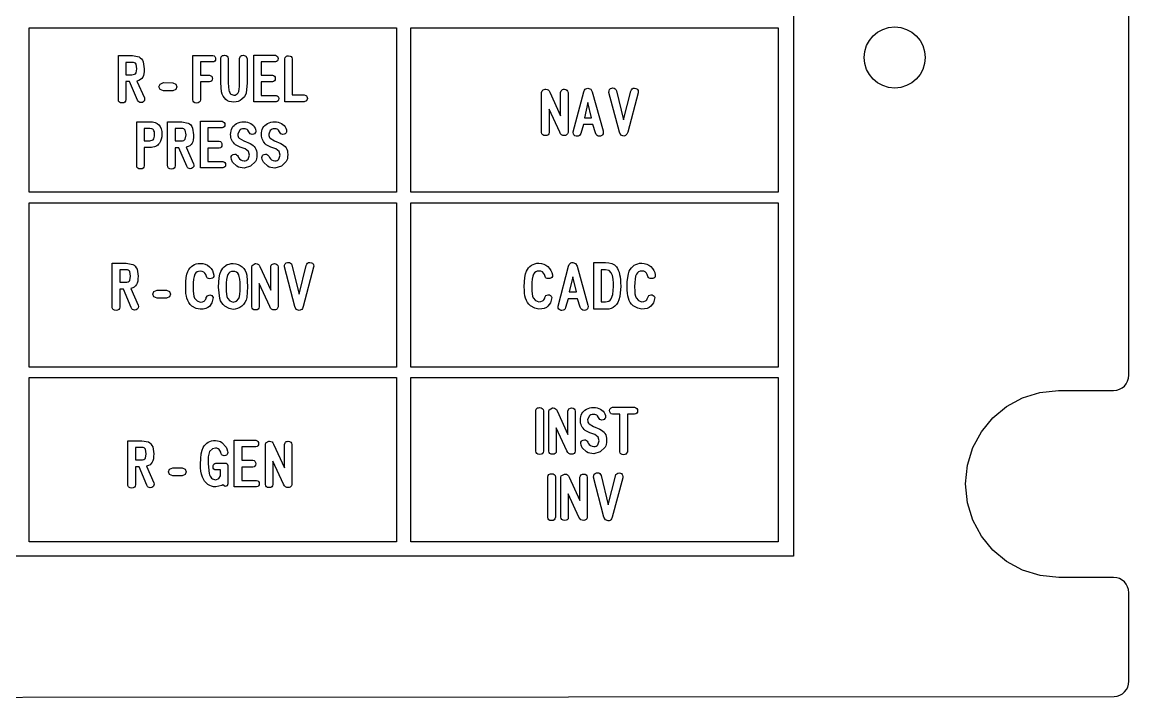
# Model space of a CAD drawing. Extents: x 80 to 225, y -79 to 78.
# Drawn here: x 152.5 to 225, y -78.6 to -34.4 of the extents above; entities that cross this region are included whole.
import ezdxf

# ---------------------------------------------------------------- set-up
doc = ezdxf.new("R2010")
doc.units = 0
doc.layers.add('LAYER_1', color=7, linetype='CONTINUOUS')

msp = doc.modelspace()

# ---------------------------------------------------------------- linework, layer by layer
at = {"layer": 'LAYER_1', "color": 250}
for points in [[(101.9357, 69.1187), (203.0161, 69.1187), (203.0161, -69.3472), (101.9357, -69.3472), (101.9357, 69.1187)], [(152.9571, -34.7687), (177.016, -34.7687), (177.016, -45.5231), (152.9571, -45.5231), (152.9571, -34.7687)], [(177.956, -34.7687), (202.015, -34.7687), (202.015, -45.5231), (177.956, -45.5231), (177.956, -34.7687)], [(152.9571, -46.2139), (177.016, -46.2139), (177.016, -56.9683), (152.9571, -56.9683), (152.9571, -46.2139)], [(177.956, -46.2139), (202.015, -46.2139), (202.015, -56.9683), (177.956, -56.9683), (177.956, -46.2139)], [(152.9571, -57.6593), (177.016, -57.6593), (177.016, -68.4135), (152.9571, -68.4135), (152.9571, -57.6593)], [(177.956, -57.6593), (202.015, -57.6593), (202.015, -68.4135), (177.956, -68.4135), (177.956, -57.6593)]]:
    msp.add_lwpolyline(points, close=True, dxfattribs=at)
msp.add_lwpolyline([(81.0136, -78.6218), (224.0136, -78.5346), (224.2092, -78.5078), (224.3906, -78.4454), (224.5541, -78.351), (224.6962, -78.2286), (224.813, -78.0819), (224.901, -77.9147), (224.9565, -77.7309), (224.9758, -77.5342), (224.9758, -71.7378), (224.9554, -71.5365), (224.897, -71.3489), (224.8046, -71.1789), (224.6824, -71.0306), (224.5343, -70.9082), (224.3644, -70.8157), (224.1769, -70.7572), (223.9758, -70.7368), (220.4778, -70.7365), (220.4778, -70.735), (220.3879, -70.7368), (219.1562, -70.6124), (218.0089, -70.256), (216.9706, -69.6921), (216.0659, -68.9453), (215.3194, -68.0403), (214.7558, -67.0016), (214.3995, -65.8538), (214.2753, -64.6215), (214.3992, -63.3905), (214.7546, -62.2438), (215.3169, -61.2059), (216.0617, -60.3013), (216.9644, -59.5545), (218.0006, -58.99), (219.1457, -58.6324), (220.3752, -58.506), (220.3914, -58.5058), (220.4779, -58.5072), (220.4778, -58.505), (223.9759, -58.505), (224.177, -58.4846), (224.3645, -58.4262), (224.5343, -58.3337), (224.6824, -58.2114), (224.8047, -58.0631), (224.897, -57.8932), (224.9554, -57.7054), (224.9758, -57.5041), (224.9758, 57.096)], dxfattribs=at)
at = {"layer": 'LAYER_1', "color": 7}
for points in [[(209.6378, -34.7056), (210.0408, -34.7462), (210.4162, -34.8628), (210.756, -35.0472), (211.0519, -35.2914), (211.2961, -35.5874), (211.4805, -35.9271), (211.5971, -36.3026), (211.6377, -36.7057), (211.5971, -37.1087), (211.4805, -37.4842), (211.2961, -37.8239), (211.0519, -38.1199), (210.7559, -38.3641), (210.4162, -38.5485), (210.0407, -38.6651), (209.6377, -38.7057), (209.2347, -38.665), (208.8593, -38.5485), (208.5196, -38.3641), (208.2236, -38.1199), (207.9793, -37.8239), (207.7949, -37.4841), (207.6783, -37.1087), (207.6377, -36.7057), (207.6783, -36.3026), (207.7949, -35.9272), (207.9793, -35.5874), (208.2235, -35.2914), (208.5195, -35.0472), (208.8593, -34.8628), (209.2347, -34.7463), (209.6378, -34.7056)], [(160.0437, -39.501), (159.5273, -38.2868), (159.2889, -38.285), (159.289, -39.4635), (159.2665, -39.5582), (159.2189, -39.6258), (159.1463, -39.6663), (159.0486, -39.6798), (158.935, -39.6663), (158.8543, -39.6258), (158.8263, -39.5954), (158.8065, -39.5582), (158.795, -39.5143), (158.7918, -39.4635), (158.7919, -36.5844), (159.7137, -36.5844), (160.142, -36.6665), (160.2285, -36.7226), (160.304, -36.7955), (160.3684, -36.8855), (160.4217, -36.9926), (160.4884, -37.4415), (160.4824, -37.6152), (160.4643, -37.7647), (160.434, -37.8899), (160.3918, -37.9908), (160.328, -38.0804), (160.243, -38.1537), (160.137, -38.2107), (160.0098, -38.2514), (160.008, -38.2456), (160.4961, -39.3408), (160.5069, -39.4248), (160.4979, -39.5019), (160.4707, -39.5636), (160.4254, -39.61), (160.3619, -39.641), (160.2634, -39.6575), (160.1925, -39.6477), (160.1323, -39.6184), (160.0827, -39.5695), (160.0437, -39.501)], [(164.1603, -36.9984), (164.1603, -37.8641), (164.7603, -37.8641), (164.8531, -37.8978), (164.8941, -37.932), (164.9236, -37.975), (164.9415, -38.0269), (164.9478, -38.0874), (164.9369, -38.1776), (164.9021, -38.2437), (164.8432, -38.2857), (164.7603, -38.3035), (164.1603, -38.3034), (164.1603, -39.4769), (164.1395, -39.569), (164.0905, -39.6344), (164.0131, -39.6731), (163.9072, -39.6854), (163.8067, -39.6717), (163.7326, -39.6324), (163.6848, -39.5675), (163.6631, -39.4769), (163.6632, -36.5717), (164.9709, -36.5717), (165.0635, -36.6017), (165.1045, -36.636), (165.1341, -36.6798), (165.1522, -36.733), (165.1589, -36.7957), (165.1471, -36.8823), (165.1118, -36.9449), (165.0529, -36.9836), (164.9707, -36.9984), (164.1603, -36.9984)], [(167.1537, -39.0466), (167.0494, -39.2717), (166.8816, -39.4413), (166.769, -39.5219), (166.6437, -39.5795), (166.5055, -39.6141), (166.3546, -39.6256), (166.1963, -39.6152), (166.057, -39.5841), (165.9364, -39.5324), (165.8346, -39.4598), (165.7339, -39.354), (165.6512, -39.234), (165.5867, -39.0998), (165.5403, -38.9512), (165.492, -38.3614), (165.4922, -36.765), (165.5237, -36.6628), (165.562, -36.618), (165.6116, -36.5856), (165.6725, -36.5658), (165.745, -36.5586), (165.8402, -36.5707), (165.9129, -36.6091), (165.9631, -36.6739), (165.991, -36.7651), (165.9911, -38.3593), (166.0013, -38.6281), (166.032, -38.8422), (166.0551, -38.9288), (166.0832, -39.0017), (166.1165, -39.0609), (166.155, -39.1064), (166.347, -39.1768), (166.4333, -39.1675), (166.5099, -39.1377), (166.5767, -39.0874), (166.6336, -39.0166), (166.6738, -38.9226), (166.7024, -38.7817), (166.7195, -38.5939), (166.7252, -38.3593), (166.7253, -36.765), (166.7589, -36.6628), (166.7972, -36.618), (166.8472, -36.5856), (166.9087, -36.5658), (166.982, -36.5586), (167.1416, -36.6163), (167.2223, -36.7651), (167.2224, -38.3614), (167.1537, -39.0466)], [(167.6522, -39.6054), (167.6522, -36.5527), (169.0785, -36.5527), (169.156, -36.5913), (169.2112, -36.6403), (169.2442, -36.6996), (169.2552, -36.769), (169.2443, -36.8535), (169.2112, -36.9171), (169.156, -36.9597), (169.0785, -36.9813), (168.1493, -36.9811), (168.1493, -37.8565), (168.8815, -37.8565), (168.9604, -37.8808), (169.0168, -37.9281), (169.0507, -37.9982), (169.062, -38.0912), (169.0507, -38.1764), (169.0168, -38.2403), (168.9603, -38.2827), (168.8814, -38.3035), (168.1493, -38.3034), (168.1493, -39.1883), (169.1212, -39.1883), (169.1988, -39.2077), (169.2542, -39.2485), (169.2873, -39.311), (169.2984, -39.395), (169.2873, -39.4799), (169.2542, -39.5433), (169.1989, -39.5851), (169.1217, -39.6054), (167.6522, -39.6054)], [(169.6826, -39.6054), (169.6826, -36.8007), (169.7161, -36.6984), (169.7521, -36.6537), (169.7989, -36.6217), (169.8564, -36.6025), (169.9246, -36.5961), (170.032, -36.6081), (170.1102, -36.6462), (170.1593, -36.7104), (170.1795, -36.8007), (170.1797, -39.1526), (170.9583, -39.1526), (171.0643, -39.1846), (171.1108, -39.2191), (171.1443, -39.2635), (171.1649, -39.3177), (171.1724, -39.3816), (171.1133, -39.5354), (170.9582, -39.6054), (169.6826, -39.6054)], [(159.9482, -37.1337), (159.9034, -37.0874), (159.8509, -37.0542), (159.7908, -37.0343), (159.7231, -37.0276), (159.289, -37.0276), (159.289, -37.8324), (159.6615, -37.8324), (159.7611, -37.8252), (159.8425, -37.8034), (159.9055, -37.7673), (159.95, -37.7168), (160.0021, -37.4415), (159.9482, -37.1337)], [(161.7421, -38.8806), (161.524, -38.7968), (161.4477, -38.6162), (161.5202, -38.4445), (161.742, -38.3518), (162.3511, -38.3574), (162.5538, -38.4491), (162.6193, -38.6239), (162.5506, -38.8024), (162.351, -38.8806), (161.7421, -38.8806)], [(187.6995, -41.6001), (186.9996, -40.082), (186.9996, -41.6109), (186.9824, -41.7032), (186.9362, -41.7685), (186.8612, -41.8066), (186.7573, -41.8174), (186.6561, -41.8024), (186.5814, -41.7629), (186.5331, -41.699), (186.5113, -41.6103), (186.5115, -38.9892), (186.5374, -38.8978), (186.572, -38.8557), (186.6176, -38.823), (186.6743, -38.7997), (186.7421, -38.7859), (186.7853, -38.782), (186.8743, -38.7945), (186.948, -38.832), (187.0064, -38.8944), (187.0497, -38.9816), (187.7573, -40.52), (187.7573, -38.9924), (187.7928, -38.8883), (187.8303, -38.8426), (187.8778, -38.8096), (187.9355, -38.7894), (188.0033, -38.782), (188.0959, -38.7944), (188.1668, -38.8336), (188.216, -38.8996), (188.2435, -38.9924), (188.2436, -41.6109), (188.2098, -41.7094), (188.1745, -41.7547), (188.1294, -41.7877), (188.0749, -41.8086), (188.0109, -41.8174), (187.9054, -41.8088), (187.8183, -41.7697), (187.7497, -41.7001), (187.6995, -41.6001)], [(190.0355, -41.64), (189.8607, -41.0971), (189.2479, -41.0971), (189.0802, -41.6763), (189.0377, -41.7561), (188.9829, -41.8131), (188.9156, -41.8474), (188.836, -41.8588), (188.7769, -41.853), (188.6914, -41.824), (188.6302, -41.7763), (188.5934, -41.7096), (188.5811, -41.6242), (188.5868, -41.5721), (189.2684, -38.9587), (189.3204, -38.8418), (189.3644, -38.7891), (189.4164, -38.751), (189.4762, -38.7275), (189.5441, -38.7184), (189.731, -38.7845), (189.827, -38.9587), (190.5346, -41.5033), (190.5498, -41.6057), (190.5388, -41.6927), (190.5055, -41.762), (190.45, -41.8136), (190.3724, -41.8474), (190.2923, -41.8588), (190.2101, -41.8451), (190.1399, -41.804), (190.0816, -41.7356), (190.0355, -41.64)], [(192.1505, -41.6001), (192.0983, -41.7228), (192.0561, -41.7775), (192.0074, -41.8171), (191.9524, -41.8417), (191.8911, -41.8511), (191.7016, -41.7825), (191.6063, -41.5995), (190.9249, -38.9962), (190.9316, -38.8845), (190.9667, -38.7993), (191.0302, -38.7403), (191.1219, -38.7076), (191.181, -38.702), (191.2613, -38.7133), (191.3268, -38.7473), (191.3775, -38.8039), (191.4137, -38.8831), (191.8836, -40.7881), (192.3553, -38.9103), (192.3918, -38.8215), (192.4434, -38.7582), (192.51, -38.7202), (192.5916, -38.7076), (192.692, -38.7243), (192.7566, -38.7548), (192.8027, -38.8015), (192.8303, -38.8646), (192.8395, -38.9441), (192.8319, -39.0224), (192.1505, -41.6001)], [(189.5482, -39.6562), (189.3168, -40.6446), (189.7845, -40.6446), (189.5482, -39.6562)], [(161.4756, -42.3169), (161.4264, -42.3829), (161.3688, -42.44), (161.3029, -42.4883), (161.2288, -42.5278), (161.1464, -42.5585), (161.0558, -42.5805), (160.957, -42.5936), (160.85, -42.598), (160.4884, -42.598), (160.4884, -43.7925), (160.4691, -43.8838), (160.4207, -43.9489), (160.3434, -43.988), (160.2372, -44.001), (160.1332, -43.988), (160.0575, -43.949), (160.0101, -43.8838), (159.9911, -43.7925), (159.9911, -40.9129), (160.8279, -40.9129), (161.0273, -40.9253), (161.1972, -40.9625), (161.3378, -41.0245), (161.4488, -41.1113), (161.5331, -41.226), (161.5933, -41.3721), (161.6294, -41.5496), (161.6414, -41.7584), (161.6311, -41.9055), (161.6, -42.0477), (161.5481, -42.1848), (161.4756, -42.3169)], [(163.2695, -43.8292), (162.7533, -42.6153), (162.5148, -42.6133), (162.5148, -43.7918), (162.4923, -43.8865), (162.4448, -43.9541), (162.3722, -43.9946), (162.2745, -44.0081), (162.1609, -43.9946), (162.0801, -43.9541), (162.0521, -43.9237), (162.0324, -43.8865), (162.0209, -43.8426), (162.0177, -43.7918), (162.0177, -40.9129), (162.9395, -40.9129), (163.3679, -40.9948), (163.4545, -41.0508), (163.53, -41.1238), (163.5943, -41.2137), (163.6476, -41.3209), (163.7143, -41.7698), (163.7083, -41.9435), (163.6901, -42.093), (163.6599, -42.2182), (163.6177, -42.3191), (163.5538, -42.4087), (163.4689, -42.482), (163.3629, -42.539), (163.2357, -42.5797), (163.234, -42.5739), (163.722, -43.6691), (163.7328, -43.7531), (163.7237, -43.8302), (163.6966, -43.8919), (163.6513, -43.9382), (163.5878, -43.9693), (163.4893, -43.9858), (163.4184, -43.976), (163.3582, -43.9467), (163.3085, -43.8978), (163.2695, -43.8292)], [(164.1613, -43.9337), (164.1613, -40.881), (165.5878, -40.881), (165.6652, -40.9197), (165.7204, -40.9687), (165.7534, -41.0279), (165.7644, -41.0973), (165.7534, -41.1817), (165.7204, -41.2453), (165.6652, -41.288), (165.5877, -41.3096), (164.6583, -41.3094), (164.6583, -42.1849), (165.3908, -42.1849), (165.4696, -42.2092), (165.526, -42.2564), (165.5599, -42.3265), (165.5712, -42.4195), (165.56, -42.5046), (165.5261, -42.5685), (165.4696, -42.611), (165.3906, -42.6318), (164.6583, -42.6317), (164.6583, -43.5166), (165.6303, -43.5166), (165.7079, -43.536), (165.7633, -43.5768), (165.7965, -43.6393), (165.8076, -43.7233), (165.7966, -43.8082), (165.7634, -43.8716), (165.7081, -43.9134), (165.6309, -43.9337), (164.1613, -43.9337)], [(167.7657, -43.5242), (167.449, -43.8237), (167.03, -43.9412), (166.8882, -43.9338), (166.7612, -43.9117), (166.6489, -43.875), (166.5514, -43.8237), (166.2679, -43.5612), (166.1954, -43.373), (166.175, -43.2541), (166.1841, -43.1816), (166.2113, -43.1227), (166.2566, -43.0773), (166.32, -43.0455), (166.4077, -43.0303), (166.4752, -43.0395), (166.5364, -43.0671), (166.5915, -43.1132), (166.6404, -43.1779), (166.6645, -43.2408), (166.727, -43.3396), (166.8084, -43.4101), (166.9086, -43.4523), (167.0275, -43.4664), (167.1045, -43.4595), (167.1733, -43.4388), (167.2339, -43.4044), (167.2862, -43.3564), (167.3778, -43.0882), (167.3072, -42.8497), (167.0911, -42.6857), (166.7669, -42.5689), (166.4617, -42.4124), (166.3871, -42.349), (166.3224, -42.2799), (166.2677, -42.2053), (166.2229, -42.125), (166.1881, -42.039), (166.1632, -41.9475), (166.1483, -41.8504), (166.1433, -41.7476), (166.1495, -41.6262), (166.168, -41.5139), (166.1989, -41.4107), (166.242, -41.3165), (166.2975, -41.2314), (166.3653, -41.1554), (166.4455, -41.0884), (166.538, -41.0304), (166.6443, -40.9815), (166.7579, -40.9466), (166.8788, -40.9255), (167.0072, -40.9185), (167.1307, -40.9254), (167.2475, -40.9461), (167.3578, -40.9805), (167.4617, -41.0286), (167.5523, -41.0884), (167.6304, -41.1602), (167.6957, -41.2438), (167.7484, -41.3394), (167.7726, -41.3953), (167.7744, -41.4029), (167.7712, -41.3953), (167.7801, -41.4215), (167.7935, -41.5111), (167.7837, -41.5855), (167.754, -41.6458), (167.7045, -41.6918), (167.6352, -41.7234), (167.5532, -41.738), (167.4826, -41.7273), (167.4213, -41.6951), (167.3696, -41.6416), (167.3275, -41.5669), (167.2646, -41.4531), (167.2231, -41.4165), (167.1677, -41.3902), (167.0983, -41.3745), (167.0148, -41.3692), (166.92, -41.3761), (166.8384, -41.3968), (166.7699, -41.4312), (166.7147, -41.4792), (166.6219, -41.7303), (166.624, -41.8099), (166.6396, -41.881), (166.6688, -41.9433), (166.7116, -41.9968), (167.0072, -42.1665), (167.423, -42.3411), (167.5269, -42.3932), (167.6169, -42.456), (167.6931, -42.5296), (167.7554, -42.6139), (167.8038, -42.7089), (167.8384, -42.8146), (167.8591, -42.9311), (167.866, -43.0582), (167.8597, -43.2029), (167.8409, -43.3287), (167.8095, -43.4358), (167.7657, -43.5242)], [(169.7846, -43.5242), (169.4679, -43.8237), (169.0489, -43.9412), (168.9071, -43.9338), (168.7801, -43.9117), (168.6678, -43.875), (168.5703, -43.8237), (168.2868, -43.5612), (168.2143, -43.373), (168.1939, -43.2541), (168.2031, -43.1816), (168.2303, -43.1227), (168.2755, -43.0773), (168.3389, -43.0455), (168.4266, -43.0303), (168.4941, -43.0395), (168.5553, -43.0671), (168.6104, -43.1132), (168.6593, -43.1779), (168.6834, -43.2408), (168.7459, -43.3396), (168.8273, -43.4101), (168.9275, -43.4523), (169.0464, -43.4664), (169.1234, -43.4595), (169.1922, -43.4388), (169.2528, -43.4044), (169.3051, -43.3564), (169.3967, -43.0882), (169.3261, -42.8497), (169.11, -42.6857), (168.7858, -42.5689), (168.4806, -42.4124), (168.406, -42.349), (168.3413, -42.2799), (168.2866, -42.2053), (168.2418, -42.125), (168.207, -42.039), (168.1821, -41.9475), (168.1672, -41.8504), (168.1622, -41.7476), (168.1684, -41.6262), (168.1869, -41.5139), (168.2178, -41.4107), (168.2609, -41.3165), (168.3164, -41.2314), (168.3842, -41.1554), (168.4644, -41.0884), (168.5569, -41.0304), (168.6632, -40.9815), (168.7768, -40.9466), (168.8977, -40.9255), (169.0261, -40.9185), (169.1496, -40.9254), (169.2664, -40.9461), (169.3767, -40.9805), (169.4806, -41.0286), (169.5712, -41.0884), (169.6493, -41.1602), (169.7146, -41.2438), (169.7673, -41.3394), (169.7915, -41.3953), (169.7933, -41.4029), (169.7901, -41.3953), (169.799, -41.4215), (169.8124, -41.5111), (169.8026, -41.5855), (169.7729, -41.6458), (169.7234, -41.6918), (169.6541, -41.7234), (169.5721, -41.738), (169.5015, -41.7273), (169.4402, -41.6951), (169.3885, -41.6416), (169.3464, -41.5669), (169.2835, -41.4531), (169.2419, -41.4165), (169.1865, -41.3902), (169.1172, -41.3745), (169.0337, -41.3692), (168.9389, -41.3761), (168.8573, -41.3968), (168.7888, -41.4312), (168.7336, -41.4792), (168.6408, -41.7303), (168.6429, -41.8099), (168.6585, -41.881), (168.6877, -41.9433), (168.7305, -41.9968), (169.0261, -42.1665), (169.4419, -42.3411), (169.5458, -42.3932), (169.6359, -42.456), (169.712, -42.5296), (169.7743, -42.6139), (169.8227, -42.7089), (169.8573, -42.8146), (169.878, -42.9311), (169.8849, -43.0582), (169.8786, -43.2029), (169.8598, -43.3287), (169.8284, -43.4358), (169.7846, -43.5242)], [(161.1462, -41.5644), (161.1233, -41.498), (161.0897, -41.4439), (161.0455, -41.402), (160.9911, -41.3725), (160.8461, -41.3578), (160.4884, -41.3578), (160.4884, -42.155), (160.8539, -42.155), (161.0712, -42.0895), (161.1121, -42.0234), (161.1413, -41.9463), (161.1588, -41.858), (161.1646, -41.7584), (161.1462, -41.5644)], [(163.174, -41.462), (163.1293, -41.4157), (163.0768, -41.3825), (163.0167, -41.3626), (162.949, -41.3559), (162.5148, -41.3559), (162.5148, -42.1607), (162.8875, -42.1607), (162.987, -42.1535), (163.0684, -42.1317), (163.1314, -42.0956), (163.1759, -42.0451), (163.228, -41.7698), (163.174, -41.462)], [(159.6349, -53.0802), (159.1188, -51.8659), (158.8802, -51.8641), (158.8802, -53.0427), (158.8577, -53.1373), (158.8102, -53.2048), (158.7376, -53.2453), (158.6399, -53.2588), (158.5263, -53.2453), (158.4455, -53.2048), (158.4175, -53.1744), (158.3978, -53.1373), (158.3863, -53.0934), (158.3831, -53.0427), (158.3832, -50.1635), (159.3049, -50.1635), (159.7333, -50.2457), (159.8199, -50.3018), (159.8954, -50.3747), (159.9597, -50.4646), (160.013, -50.5717), (160.0797, -51.0205), (160.0737, -51.1943), (160.0555, -51.3438), (160.0253, -51.469), (159.9831, -51.5698), (159.9192, -51.6594), (159.8343, -51.7328), (159.7283, -51.7898), (159.6011, -51.8304), (159.5994, -51.8247), (160.0874, -52.92), (160.0982, -53.004), (160.0892, -53.0811), (160.062, -53.1428), (160.0167, -53.189), (159.9532, -53.22), (159.8547, -53.2365), (159.7839, -53.2267), (159.7236, -53.1974), (159.674, -53.1486), (159.6349, -53.0802)], [(159.5395, -50.7128), (159.4947, -50.6665), (159.4422, -50.6334), (159.3821, -50.6135), (159.3144, -50.6068), (158.8802, -50.6067), (158.8802, -51.4115), (159.2527, -51.4115), (159.3524, -51.4043), (159.4338, -51.3825), (159.4968, -51.3464), (159.5413, -51.2958), (159.5934, -51.0205), (159.5395, -50.7128)], [(164.7528, -52.9962), (164.6454, -53.0776), (164.5099, -53.1359), (164.3464, -53.1708), (164.1545, -53.1825), (163.8958, -53.1305), (163.6015, -52.9721), (163.4957, -52.8666), (163.407, -52.7476), (163.3355, -52.6152), (163.2811, -52.4693), (163.2447, -52.3208), (163.2192, -52.149), (163.2046, -51.954), (163.201, -51.7358), (163.2105, -51.397), (163.2369, -51.1131), (163.2803, -50.884), (163.3409, -50.7097), (163.4074, -50.5857), (163.4839, -50.4782), (163.5703, -50.3873), (163.6667, -50.313), (163.7731, -50.2552), (163.8895, -50.2139), (164.016, -50.1892), (164.1526, -50.1809), (164.3235, -50.1947), (164.4801, -50.2363), (164.6226, -50.3055), (164.7508, -50.4026), (164.8604, -50.5217), (164.946, -50.652), (165.0074, -50.7935), (165.0445, -50.9461), (165.0394, -51.0428), (165.0025, -51.1079), (164.9479, -51.1544), (164.8757, -51.1823), (164.7858, -51.1916), (164.7011, -51.1826), (164.6351, -51.1558), (164.5877, -51.1111), (164.5588, -51.0485), (164.5213, -50.9164), (164.4641, -50.8224), (164.3851, -50.7542), (164.2844, -50.7117), (164.1622, -50.6951), (164.0464, -50.7047), (163.9486, -50.7408), (163.8687, -50.8033), (163.8068, -50.8922), (163.7555, -51.031), (163.7187, -51.2179), (163.6966, -51.4528), (163.6892, -51.7358), (163.6952, -51.9791), (163.713, -52.18), (163.7426, -52.3386), (163.7839, -52.4547), (163.9441, -52.6314), (164.1507, -52.7133), (164.291, -52.6976), (164.402, -52.6504), (164.4466, -52.615), (164.4839, -52.5718), (164.5139, -52.5206), (164.5366, -52.4616), (164.5404, -52.4693), (164.5474, -52.4191), (164.6186, -52.2964), (164.7711, -52.2443), (164.846, -52.2548), (164.9104, -52.2868), (164.9642, -52.3402), (165.0076, -52.4152), (164.9199, -52.7694), (164.7528, -52.9962)], [(166.8804, -52.9835), (166.7358, -53.0756), (166.592, -53.1414), (166.449, -53.1809), (166.3069, -53.194), (166.0482, -53.1419), (165.7539, -52.9835), (165.648, -52.878), (165.5594, -52.7591), (165.4878, -52.6267), (165.4335, -52.4808), (165.3515, -51.7466), (165.3618, -51.4082), (165.3888, -51.1244), (165.4326, -50.8951), (165.4932, -50.7205), (165.5595, -50.5965), (165.6359, -50.489), (165.7223, -50.3981), (165.8188, -50.3238), (165.9253, -50.266), (166.0418, -50.2247), (166.1684, -50.2), (166.305, -50.1917), (166.4757, -50.2054), (166.632, -50.2469), (166.7739, -50.3163), (166.9013, -50.4134), (167.0064, -50.5269), (167.0907, -50.6554), (167.1541, -50.7989), (167.1969, -50.957), (167.2382, -51.7243), (167.1988, -52.4102), (167.151, -52.5947), (167.082, -52.7517), (166.9918, -52.8813), (166.8804, -52.9835)], [(166.6739, -50.9277), (166.6089, -50.8334), (166.5274, -50.765), (166.4293, -50.7226), (166.3145, -50.706), (166.1987, -50.7155), (166.1009, -50.7517), (166.0211, -50.8144), (165.9592, -50.9037), (165.9079, -51.0421), (165.8711, -51.2289), (165.849, -51.4639), (165.8416, -51.7472), (165.8474, -51.9906), (165.8649, -52.1915), (165.8939, -52.3501), (165.9344, -52.4662), (166.0959, -52.6429), (166.3031, -52.7248), (166.5231, -52.6485), (166.689, -52.4731), (166.7266, -52.3572), (166.7523, -52.1936), (166.7663, -51.9822), (166.7684, -51.723), (166.7601, -51.4376), (166.7414, -51.21), (166.7127, -51.04), (166.6739, -50.9277)], [(168.7118, -53.0135), (168.0119, -51.4953), (168.0119, -53.0242), (167.9947, -53.1166), (167.9485, -53.1819), (167.8735, -53.22), (167.7696, -53.2309), (167.6684, -53.2158), (167.5937, -53.1763), (167.5454, -53.1123), (167.5236, -53.0236), (167.5238, -50.4025), (167.5497, -50.3111), (167.7544, -50.1992), (167.7976, -50.1955), (167.8867, -50.208), (167.9604, -50.2454), (168.0188, -50.3078), (168.062, -50.3951), (168.7696, -51.9335), (168.7696, -50.4058), (168.8051, -50.3016), (168.8427, -50.256), (168.8902, -50.2231), (168.9478, -50.2029), (169.0156, -50.1955), (169.1082, -50.2079), (169.1791, -50.247), (169.2283, -50.313), (169.2558, -50.4059), (169.2559, -53.0242), (169.2221, -53.1227), (169.1868, -53.1681), (169.1417, -53.2012), (169.0872, -53.2221), (169.0232, -53.2309), (168.9177, -53.2223), (168.8306, -53.1832), (168.762, -53.1136), (168.7118, -53.0135)], [(170.8946, -53.0135), (170.8425, -53.1361), (170.8003, -53.1909), (170.7516, -53.2306), (170.6966, -53.2551), (170.6353, -53.2646), (170.4458, -53.1958), (170.3505, -53.0129), (169.6691, -50.4096), (169.6758, -50.298), (169.7109, -50.2127), (169.7744, -50.1538), (169.8661, -50.1211), (169.9252, -50.1153), (170.0055, -50.1266), (170.071, -50.1606), (170.1217, -50.2173), (170.1579, -50.2966), (170.6277, -52.2016), (171.0994, -50.3238), (171.1359, -50.235), (171.1875, -50.1716), (171.2541, -50.1337), (171.3358, -50.1211), (171.4362, -50.1376), (171.5008, -50.1681), (171.5469, -50.2149), (171.5745, -50.278), (171.5837, -50.3576), (171.5761, -50.4357), (170.8946, -53.0135)], [(186.9292, -52.9859), (186.8218, -53.0673), (186.6863, -53.1256), (186.5227, -53.1606), (186.3308, -53.1723), (186.0721, -53.1202), (185.7778, -52.9619), (185.672, -52.8564), (185.5833, -52.7374), (185.5118, -52.605), (185.4574, -52.4591), (185.421, -52.3106), (185.3955, -52.1388), (185.3809, -51.9438), (185.3773, -51.7256), (185.3867, -51.3868), (185.4132, -51.1029), (185.4566, -50.8738), (185.5172, -50.6995), (185.5837, -50.5755), (185.6602, -50.468), (185.7466, -50.3771), (185.843, -50.3028), (185.9494, -50.245), (186.0659, -50.2037), (186.1923, -50.179), (186.3289, -50.1707), (186.4997, -50.1845), (186.6564, -50.2261), (186.7988, -50.2954), (186.9271, -50.3925), (187.0368, -50.5115), (187.1224, -50.6418), (187.1838, -50.7832), (187.2208, -50.9359), (187.2157, -51.0326), (187.1788, -51.0976), (187.1242, -51.1441), (187.052, -51.172), (186.9621, -51.1813), (186.8775, -51.1724), (186.8114, -51.1456), (186.764, -51.1009), (186.7351, -51.0384), (186.6976, -50.9062), (186.6405, -50.8123), (186.5615, -50.7441), (186.4608, -50.7016), (186.3385, -50.6849), (186.2226, -50.6944), (186.1248, -50.7305), (186.045, -50.7931), (185.9831, -50.882), (185.9318, -51.0208), (185.895, -51.2077), (185.8729, -51.4426), (185.8655, -51.7256), (185.8715, -51.9689), (185.8893, -52.1698), (185.9189, -52.3284), (185.9602, -52.4445), (186.1204, -52.6212), (186.327, -52.7031), (186.4673, -52.6873), (186.5784, -52.6402), (186.6229, -52.6048), (186.6602, -52.5615), (186.6902, -52.5104), (186.7129, -52.4514), (186.7167, -52.4591), (186.7237, -52.4089), (186.7949, -52.2862), (186.9474, -52.2341), (187.0223, -52.2447), (187.0867, -52.2766), (187.1405, -52.33), (187.1839, -52.405), (187.0962, -52.7591), (186.9292, -52.9859)], [(189.0427, -53.0433), (188.8679, -52.5003), (188.2551, -52.5003), (188.0873, -53.0796), (188.0449, -53.1592), (187.99, -53.2162), (187.9227, -53.2505), (187.8431, -53.2619), (187.784, -53.2563), (187.6985, -53.2273), (187.6373, -53.1795), (187.6005, -53.1128), (187.5882, -53.0273), (187.5939, -52.9752), (188.2756, -50.3619), (188.3275, -50.2451), (188.3715, -50.1923), (188.4235, -50.1542), (188.4833, -50.1307), (188.5512, -50.1217), (188.7381, -50.1877), (188.8341, -50.3619), (189.5416, -52.9066), (189.5569, -53.0089), (189.5458, -53.0959), (189.5126, -53.1652), (189.4571, -53.2168), (189.3795, -53.2506), (189.2994, -53.2619), (189.2172, -53.2482), (189.1469, -53.2072), (189.0888, -53.1389), (189.0427, -53.0433)], [(191.6349, -52.3568), (191.5738, -52.5619), (191.5, -52.7361), (191.4136, -52.8792), (191.3145, -52.9912), (191.1991, -53.0754), (191.0625, -53.1356), (190.905, -53.1717), (190.7265, -53.1837), (189.9218, -53.1837), (189.9218, -50.1294), (190.6967, -50.1294), (190.9213, -50.1469), (191.1144, -50.1995), (191.1991, -50.239), (191.2759, -50.2873), (191.345, -50.3443), (191.4061, -50.4102), (191.4733, -50.5071), (191.5316, -50.6216), (191.5809, -50.7535), (191.6212, -50.9028), (191.6525, -51.0697), (191.6749, -51.2541), (191.6883, -51.4559), (191.6928, -51.6753), (191.6349, -52.3568)], [(191.1476, -50.9728), (191.0673, -50.7943), (190.9293, -50.6417), (190.6909, -50.6022), (190.4191, -50.6022), (190.4191, -52.6884), (190.6981, -52.6884), (190.9255, -52.6504), (190.9999, -52.5939), (191.0634, -52.5023), (191.1785, -52.2264), (191.2141, -51.6976), (191.21, -51.4477), (191.1975, -51.2436), (191.1767, -51.0853), (191.1476, -50.9728)], [(193.6673, -52.9859), (193.5599, -53.0673), (193.4244, -53.1256), (193.2609, -53.1606), (193.069, -53.1723), (192.8103, -53.1202), (192.516, -52.9619), (192.4101, -52.8564), (192.3215, -52.7374), (192.2499, -52.605), (192.1956, -52.4591), (192.1592, -52.3106), (192.1337, -52.1388), (192.1191, -51.9438), (192.1155, -51.7256), (192.125, -51.3868), (192.1514, -51.1029), (192.1948, -50.8738), (192.2554, -50.6995), (192.3219, -50.5755), (192.3984, -50.468), (192.4848, -50.3771), (192.5812, -50.3028), (192.6876, -50.245), (192.8041, -50.2037), (192.9305, -50.179), (193.0671, -50.1707), (193.238, -50.1845), (193.3946, -50.2261), (193.5371, -50.2954), (193.6653, -50.3925), (193.775, -50.5115), (193.8606, -50.6418), (193.922, -50.7832), (193.959, -50.9359), (193.9539, -51.0326), (193.917, -51.0976), (193.8625, -51.1441), (193.7902, -51.172), (193.7003, -51.1813), (193.6157, -51.1724), (193.5496, -51.1456), (193.5022, -51.1009), (193.4733, -51.0384), (193.4358, -50.9062), (193.3786, -50.8123), (193.2996, -50.7441), (193.1989, -50.7016), (193.0767, -50.6849), (192.9609, -50.6944), (192.8631, -50.7305), (192.7832, -50.7931), (192.7213, -50.882), (192.67, -51.0208), (192.6332, -51.2077), (192.6111, -51.4426), (192.6037, -51.7256), (192.6097, -51.9689), (192.6275, -52.1698), (192.6571, -52.3284), (192.6984, -52.4445), (192.8586, -52.6212), (193.0652, -52.7031), (193.2055, -52.6873), (193.3165, -52.6402), (193.3611, -52.6048), (193.3984, -52.5615), (193.4284, -52.5104), (193.4511, -52.4514), (193.4549, -52.4591), (193.4619, -52.4089), (193.5331, -52.2862), (193.6856, -52.2341), (193.7605, -52.2447), (193.8249, -52.2766), (193.8787, -52.33), (193.9221, -52.405), (193.8344, -52.7591), (193.6673, -52.9859)], [(188.5552, -51.0593), (188.3238, -52.0479), (188.7915, -52.0479), (188.5552, -51.0593)], [(161.3333, -52.4597), (161.1153, -52.3758), (161.039, -52.1954), (161.1115, -52.0237), (161.3333, -51.9308), (161.9423, -51.9366), (162.1451, -52.0281), (162.2106, -52.2029), (162.1419, -52.3816), (161.9423, -52.4598), (161.3333, -52.4597)], [(186.1325, -62.4744), (186.1325, -59.8375), (186.1603, -59.7295), (186.1964, -59.6822), (186.2454, -59.6481), (186.3072, -59.6271), (186.3816, -59.6195), (186.4832, -59.6324), (186.5583, -59.673), (186.607, -59.7413), (186.6295, -59.8375), (186.6295, -62.4744), (186.6044, -62.5711), (186.5547, -62.6393), (186.4804, -62.6791), (186.3816, -62.6905), (186.2713, -62.6748), (186.1929, -62.6336), (186.1466, -62.5669), (186.1325, -62.4744)], [(188.1736, -62.4617), (187.4737, -60.9435), (187.4737, -62.4723), (187.4564, -62.5647), (187.4103, -62.6301), (187.3353, -62.6682), (187.2314, -62.6791), (187.1302, -62.664), (187.0555, -62.6245), (187.0072, -62.5605), (186.9854, -62.4718), (186.9855, -59.8508), (187.0115, -59.7593), (187.2162, -59.6474), (187.2594, -59.6437), (187.3485, -59.6562), (187.4222, -59.6936), (187.4806, -59.756), (187.5238, -59.8433), (188.2313, -61.3817), (188.2313, -59.854), (188.2669, -59.7498), (188.3044, -59.7042), (188.3519, -59.6713), (188.4096, -59.6511), (188.4774, -59.6437), (188.5701, -59.6561), (188.641, -59.6952), (188.6901, -59.7612), (188.7176, -59.8541), (188.7177, -62.4723), (188.6839, -62.5709), (188.6486, -62.6163), (188.6036, -62.6494), (188.549, -62.6703), (188.485, -62.6791), (188.3794, -62.6705), (188.2924, -62.6314), (188.2238, -62.5618), (188.1736, -62.4617)], [(190.6717, -62.2232), (190.3552, -62.5226), (189.9362, -62.6403), (189.7945, -62.6329), (189.6674, -62.6108), (189.5551, -62.574), (189.4576, -62.5226), (189.1741, -62.2601), (189.1016, -62.0719), (189.0812, -61.9531), (189.0903, -61.8806), (189.1175, -61.8216), (189.1628, -61.7763), (189.2262, -61.7446), (189.3139, -61.7294), (189.3814, -61.7386), (189.4427, -61.7661), (189.4977, -61.8122), (189.5466, -61.8769), (189.5707, -61.9398), (189.6332, -62.0385), (189.7146, -62.1091), (189.8148, -62.1514), (189.9337, -62.1655), (190.0107, -62.1586), (190.0796, -62.1379), (190.1401, -62.1035), (190.1924, -62.0555), (190.284, -61.7871), (190.2134, -61.5488), (189.9973, -61.3848), (189.6731, -61.2679), (189.3679, -61.1115), (189.2933, -61.0481), (189.2286, -60.9791), (189.1739, -60.9044), (189.1291, -60.824), (189.0943, -60.7381), (189.0694, -60.6465), (189.0545, -60.5493), (189.0495, -60.4465), (189.0557, -60.3251), (189.0742, -60.2129), (189.1051, -60.1096), (189.1482, -60.0155), (189.2037, -59.9304), (189.2715, -59.8544), (189.3517, -59.7874), (189.4442, -59.7295), (189.5505, -59.6806), (189.6641, -59.6457), (189.785, -59.6246), (189.9134, -59.6176), (190.0369, -59.6245), (190.1538, -59.6452), (190.2641, -59.6796), (190.3679, -59.7276), (190.4584, -59.7874), (190.5365, -59.8592), (190.6019, -59.9429), (190.6546, -60.0385), (190.6789, -60.0943), (190.6806, -60.102), (190.6774, -60.0943), (190.6863, -60.1204), (190.6997, -60.21), (190.6898, -60.2845), (190.6601, -60.3448), (190.6106, -60.3908), (190.5414, -60.4223), (190.4594, -60.437), (190.3888, -60.4262), (190.3276, -60.3941), (190.2758, -60.3407), (190.2337, -60.266), (190.1708, -60.1522), (190.1292, -60.1154), (190.0738, -60.0892), (190.0045, -60.0735), (189.921, -60.0683), (189.8262, -60.0752), (189.7446, -60.0959), (189.6761, -60.1303), (189.6209, -60.1783), (189.5281, -60.4293), (189.5302, -60.5089), (189.5458, -60.5799), (189.575, -60.6422), (189.6178, -60.6958), (189.9134, -60.8654), (190.3292, -61.0402), (190.4331, -61.0923), (190.5232, -61.1551), (190.5993, -61.2286), (190.6616, -61.3129), (190.71, -61.4079), (190.7446, -61.5136), (190.7653, -61.6301), (190.7722, -61.7573), (190.7659, -61.9018), (190.747, -62.0277), (190.7156, -62.1348), (190.6717, -62.2232)], [(192.1275, -60.0434), (192.1275, -62.5206), (192.0825, -62.6051), (192.0256, -62.6651), (191.9568, -62.7004), (191.8763, -62.7109), (191.7777, -62.6962), (191.7038, -62.6596), (191.6546, -62.6012), (191.6303, -62.5207), (191.6304, -60.0434), (191.1575, -60.0434), (191.0736, -60.0215), (191.0135, -59.976), (190.9774, -59.907), (190.9654, -59.8147), (190.9775, -59.7332), (191.0136, -59.6708), (191.0735, -59.6278), (191.1574, -59.6043), (192.6023, -59.6043), (192.6879, -59.6269), (192.7491, -59.6709), (192.7858, -59.736), (192.7981, -59.8222), (192.7859, -59.9119), (192.7491, -59.9786), (192.6879, -60.0225), (192.6023, -60.0435), (192.1275, -60.0434)], [(160.6634, -64.7086), (160.1473, -63.4945), (159.9087, -63.4926), (159.9087, -64.6711), (159.8862, -64.7658), (159.8387, -64.8334), (159.7661, -64.8739), (159.6684, -64.8874), (159.5548, -64.8739), (159.474, -64.8334), (159.446, -64.803), (159.4263, -64.7658), (159.4148, -64.7219), (159.4116, -64.6711), (159.4117, -61.7921), (160.3334, -61.7921), (160.7618, -61.8741), (160.8484, -61.9301), (160.9239, -62.0031), (160.9882, -62.0931), (161.0415, -62.2002), (161.1082, -62.649), (161.1022, -62.8228), (161.084, -62.9723), (161.0538, -63.0975), (161.0116, -63.1984), (160.9477, -63.288), (160.8628, -63.3613), (160.7568, -63.4183), (160.6296, -63.459), (160.6279, -63.4532), (161.1159, -64.5484), (161.1267, -64.6324), (161.1177, -64.7095), (161.0905, -64.7712), (161.0452, -64.8175), (160.9817, -64.8485), (160.8832, -64.8651), (160.8124, -64.8553), (160.7521, -64.826), (160.7025, -64.7771), (160.6634, -64.7086)], [(160.568, -62.3412), (160.5232, -62.2949), (160.4707, -62.2618), (160.4106, -62.2419), (160.3429, -62.2352), (159.9087, -62.2352), (159.9087, -63.04), (160.2814, -63.04), (160.381, -63.0328), (160.4623, -63.011), (160.5253, -62.9749), (160.5698, -62.9244), (160.6219, -62.649), (160.568, -62.3412)], [(165.5704, -64.7145), (165.1678, -64.811), (165.028, -64.801), (164.8967, -64.771), (164.7739, -64.7209), (164.6599, -64.6508), (164.5384, -64.5481), (164.4371, -64.4334), (164.3558, -64.3068), (164.2944, -64.1684), (164.2407, -63.9848), (164.2023, -63.7822), (164.1794, -63.5605), (164.1717, -63.3197), (164.1825, -62.9563), (164.2146, -62.6538), (164.2682, -62.4124), (164.3433, -62.2321), (164.4138, -62.1229), (164.4931, -62.0288), (164.5813, -61.9499), (164.6784, -61.8861), (164.7843, -61.8376), (164.8991, -61.8043), (165.0227, -61.7862), (165.1551, -61.7833), (165.2746, -61.7932), (165.3832, -61.8153), (165.481, -61.8499), (165.5683, -61.8971), (165.8422, -62.2148), (165.8963, -62.3229), (165.9408, -62.4723), (165.956, -62.5652), (165.9462, -62.6348), (165.9165, -62.6909), (165.867, -62.7337), (165.7977, -62.7629), (165.7138, -62.7756), (165.6509, -62.7675), (165.5983, -62.7435), (165.556, -62.7033), (165.5238, -62.6471), (165.4958, -62.5448), (165.4418, -62.4354), (165.3916, -62.3658), (165.3249, -62.3153), (165.2416, -62.2838), (165.1417, -62.2714), (164.9504, -62.3121), (164.7679, -62.4883), (164.6783, -62.8467), (164.6764, -63.2975), (164.7451, -63.9434), (164.7697, -64.032), (164.8023, -64.1094), (164.843, -64.1757), (164.8918, -64.2308), (164.9487, -64.2748), (165.0137, -64.3076), (165.0867, -64.3293), (165.1678, -64.3399), (165.3744, -64.2561), (165.4767, -64.0832), (165.4767, -63.7069), (165.1824, -63.7069), (165.0978, -63.6922), (165.0374, -63.6519), (165.0012, -63.5861), (164.9892, -63.4945), (165.0014, -63.4024), (165.0378, -63.3333), (165.0983, -63.2871), (165.183, -63.2638), (165.8404, -63.2638), (165.9204, -63.3044), (165.9649, -63.4144), (165.9651, -64.1873), (165.9649, -64.6228), (165.9103, -64.7405), (165.792, -64.7868), (165.6223, -64.6845), (165.5704, -64.7145)], [(166.3744, -64.8129), (166.3744, -61.7603), (167.801, -61.7603), (167.8784, -61.7989), (167.9335, -61.8479), (167.9665, -61.9071), (167.9775, -61.9765), (167.9666, -62.0609), (167.9335, -62.1246), (167.8783, -62.1672), (167.8008, -62.1888), (166.8715, -62.1887), (166.8715, -63.0641), (167.6038, -63.0641), (167.6827, -63.0884), (167.7391, -63.1357), (167.773, -63.2058), (167.7843, -63.2988), (167.773, -63.384), (167.7391, -63.4479), (167.6826, -63.4903), (167.6037, -63.5111), (166.8715, -63.511), (166.8715, -64.396), (167.8435, -64.396), (167.9211, -64.4153), (167.9764, -64.4561), (168.0096, -64.5185), (168.0207, -64.6026), (168.0097, -64.6875), (167.9765, -64.7508), (167.9213, -64.7926), (167.844, -64.8129), (166.3744, -64.8129)], [(169.6113, -64.6419), (168.9115, -63.124), (168.9115, -64.6526), (168.8942, -64.745), (168.848, -64.8104), (168.773, -64.8485), (168.6691, -64.8593), (168.5679, -64.8443), (168.4932, -64.8048), (168.4449, -64.7408), (168.4231, -64.6522), (168.4231, -62.0312), (168.4492, -61.9396), (168.6539, -61.8277), (168.6971, -61.8239), (168.7861, -61.8364), (168.8598, -61.8739), (168.9182, -61.9362), (168.9615, -62.0235), (169.6691, -63.5619), (169.6691, -62.0344), (169.7046, -61.9302), (169.7422, -61.8845), (169.7897, -61.8515), (169.8473, -61.8313), (169.9151, -61.8239), (170.0077, -61.8363), (170.0786, -61.8755), (170.1278, -61.9415), (170.1553, -62.0344), (170.1555, -64.6526), (170.1216, -64.7512), (170.0863, -64.7966), (170.0412, -64.8296), (169.9867, -64.8505), (169.9227, -64.8593), (169.8172, -64.8507), (169.7301, -64.8116), (169.6615, -64.742), (169.6113, -64.6419)], [(162.3618, -64.0882), (162.1438, -64.0043), (162.0675, -63.8239), (162.14, -63.6521), (162.3618, -63.5594), (162.9708, -63.565), (163.1736, -63.6567), (163.2391, -63.8315), (163.1704, -64.0101), (162.9708, -64.0882), (162.3618, -64.0882)], [(186.9167, -66.8025), (186.9167, -64.1658), (186.9444, -64.0578), (186.9806, -64.0105), (187.0296, -63.9763), (187.0913, -63.9554), (187.1657, -63.9478), (187.2673, -63.9607), (187.3423, -64.0013), (187.3911, -64.0696), (187.4136, -64.1658), (187.4138, -66.8025), (187.3886, -66.8993), (187.3388, -66.9676), (187.2645, -67.0074), (187.1657, -67.0188), (187.0553, -67.0031), (186.977, -66.9619), (186.9307, -66.8951), (186.9167, -66.8025)], [(188.9576, -66.7898), (188.2577, -65.2719), (188.2577, -66.8006), (188.2405, -66.893), (188.1944, -66.9583), (188.1194, -66.9965), (188.0155, -67.0073), (187.9143, -66.9923), (187.8396, -66.9528), (187.7913, -66.8888), (187.7695, -66.8001), (187.7696, -64.1791), (187.7956, -64.0876), (188.0003, -63.9757), (188.0435, -63.972), (188.1326, -63.9844), (188.2063, -64.0219), (188.2647, -64.0843), (188.3079, -64.1716), (189.0156, -65.7099), (189.0156, -64.1823), (189.051, -64.0781), (189.0885, -64.0325), (189.136, -63.9995), (189.1937, -63.9793), (189.2615, -63.972), (189.3541, -63.9843), (189.425, -64.0235), (189.4742, -64.0895), (189.5017, -64.1824), (189.5017, -66.8006), (189.468, -66.8992), (189.4327, -66.9446), (189.3877, -66.9776), (189.3331, -66.9985), (189.2691, -67.0073), (189.1635, -66.9987), (189.0765, -66.9596), (189.0078, -66.89), (188.9576, -66.7898)], [(191.1406, -66.7898), (191.0884, -66.9126), (191.0462, -66.9674), (190.9975, -67.007), (190.9425, -67.0316), (190.8812, -67.0411), (190.6917, -66.9723), (190.5964, -66.7894), (189.9151, -64.1861), (189.9218, -64.0745), (189.9569, -63.9892), (190.0203, -63.9303), (190.112, -63.8976), (190.1711, -63.8918), (190.2514, -63.9031), (190.3168, -63.9371), (190.3675, -63.9937), (190.4038, -64.073), (190.8735, -65.978), (191.3452, -64.1003), (191.3818, -64.0115), (191.4335, -63.9482), (191.5001, -63.9102), (191.5817, -63.8976), (191.6821, -63.9141), (191.7468, -63.9445), (191.7929, -63.9913), (191.8204, -64.0545), (191.8296, -64.1341), (191.822, -64.2122), (191.1406, -66.7898)]]:
    msp.add_lwpolyline(points, close=True, dxfattribs=at)

doc.saveas('drawing.dxf')
